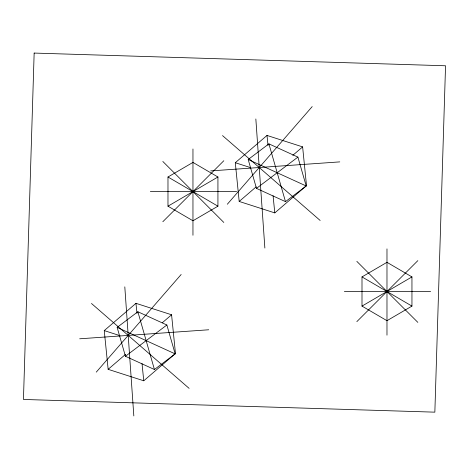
<?xml version="1.0" encoding="UTF-8"?>
<svg xmlns="http://www.w3.org/2000/svg" width="469" height="469" viewBox="0 0 469 469"><rect width="100%" height="100%" fill="white"/><g stroke="black" fill="none" stroke-linecap="round" stroke-linejoin="round"><path stroke-width="0.7" d="M227.318 204.238L312.196 106.592M96.274 372.128L181.157 274.482M162.825 221.726L223.824 160.726M356.839 321.64L417.844 260.641M235.291 162.714L267.008 135.435L302.622 146.891L306.515 185.618L274.799 212.897L239.19 201.447L235.291 162.714L250.358 167.562M239.19 201.447L256.138 186.867M292.779 155.356L302.622 146.891M104.253 330.604L135.969 303.326L171.578 314.781L175.47 353.509L143.754 380.787L108.146 369.332L104.253 330.604L120.005 335.669M108.146 369.332L125.645 354.283M162.286 322.778L171.578 314.781M248.195 159.501L268.907 143.86L297.909 157.103L306.193 185.988L285.48 201.635L256.479 188.386L248.195 159.501L306.193 185.988M256.479 188.386L297.909 157.103M117.156 327.391L137.868 311.75L166.87 324.994L175.154 353.878L154.436 369.519L125.44 356.276L117.156 327.391L175.154 353.878M125.44 356.276L166.87 324.994M167.978 177.001L192.958 162.409L217.933 177.001L217.933 206.184L192.958 220.77L167.978 206.184L167.978 177.001L217.933 206.184M167.978 206.184L217.933 177.001M361.998 276.915L386.978 262.323L411.952 276.915L411.952 306.099L386.978 320.69L361.998 306.099L361.998 276.915L411.952 306.099M361.998 306.099L411.952 276.915M210.698 170.909L339.767 161.887M79.66 338.8L208.723 329.777M150.338 191.592L236.611 191.592M344.357 291.507L430.624 291.507M222.517 135.594L320.163 220.477M91.478 303.484L189.118 388.367M356.839 261.374L417.844 322.373M162.825 161.459L223.824 222.458M268.907 143.86L285.48 201.635M137.868 311.75L154.436 369.519M267.008 135.435L268.022 145.478M273.064 195.684L274.799 212.897M135.969 303.326L136.977 313.368M142.025 363.575L143.754 380.787M255.845 118.979L264.868 248.042M124.807 286.87L133.829 415.933M386.978 248.892L386.978 335.159M192.958 148.972L192.958 235.245M34.155 53.067L23.45 399.453L434.851 412.163L445.55 65.777L34.155 53.067"/></g></svg>
